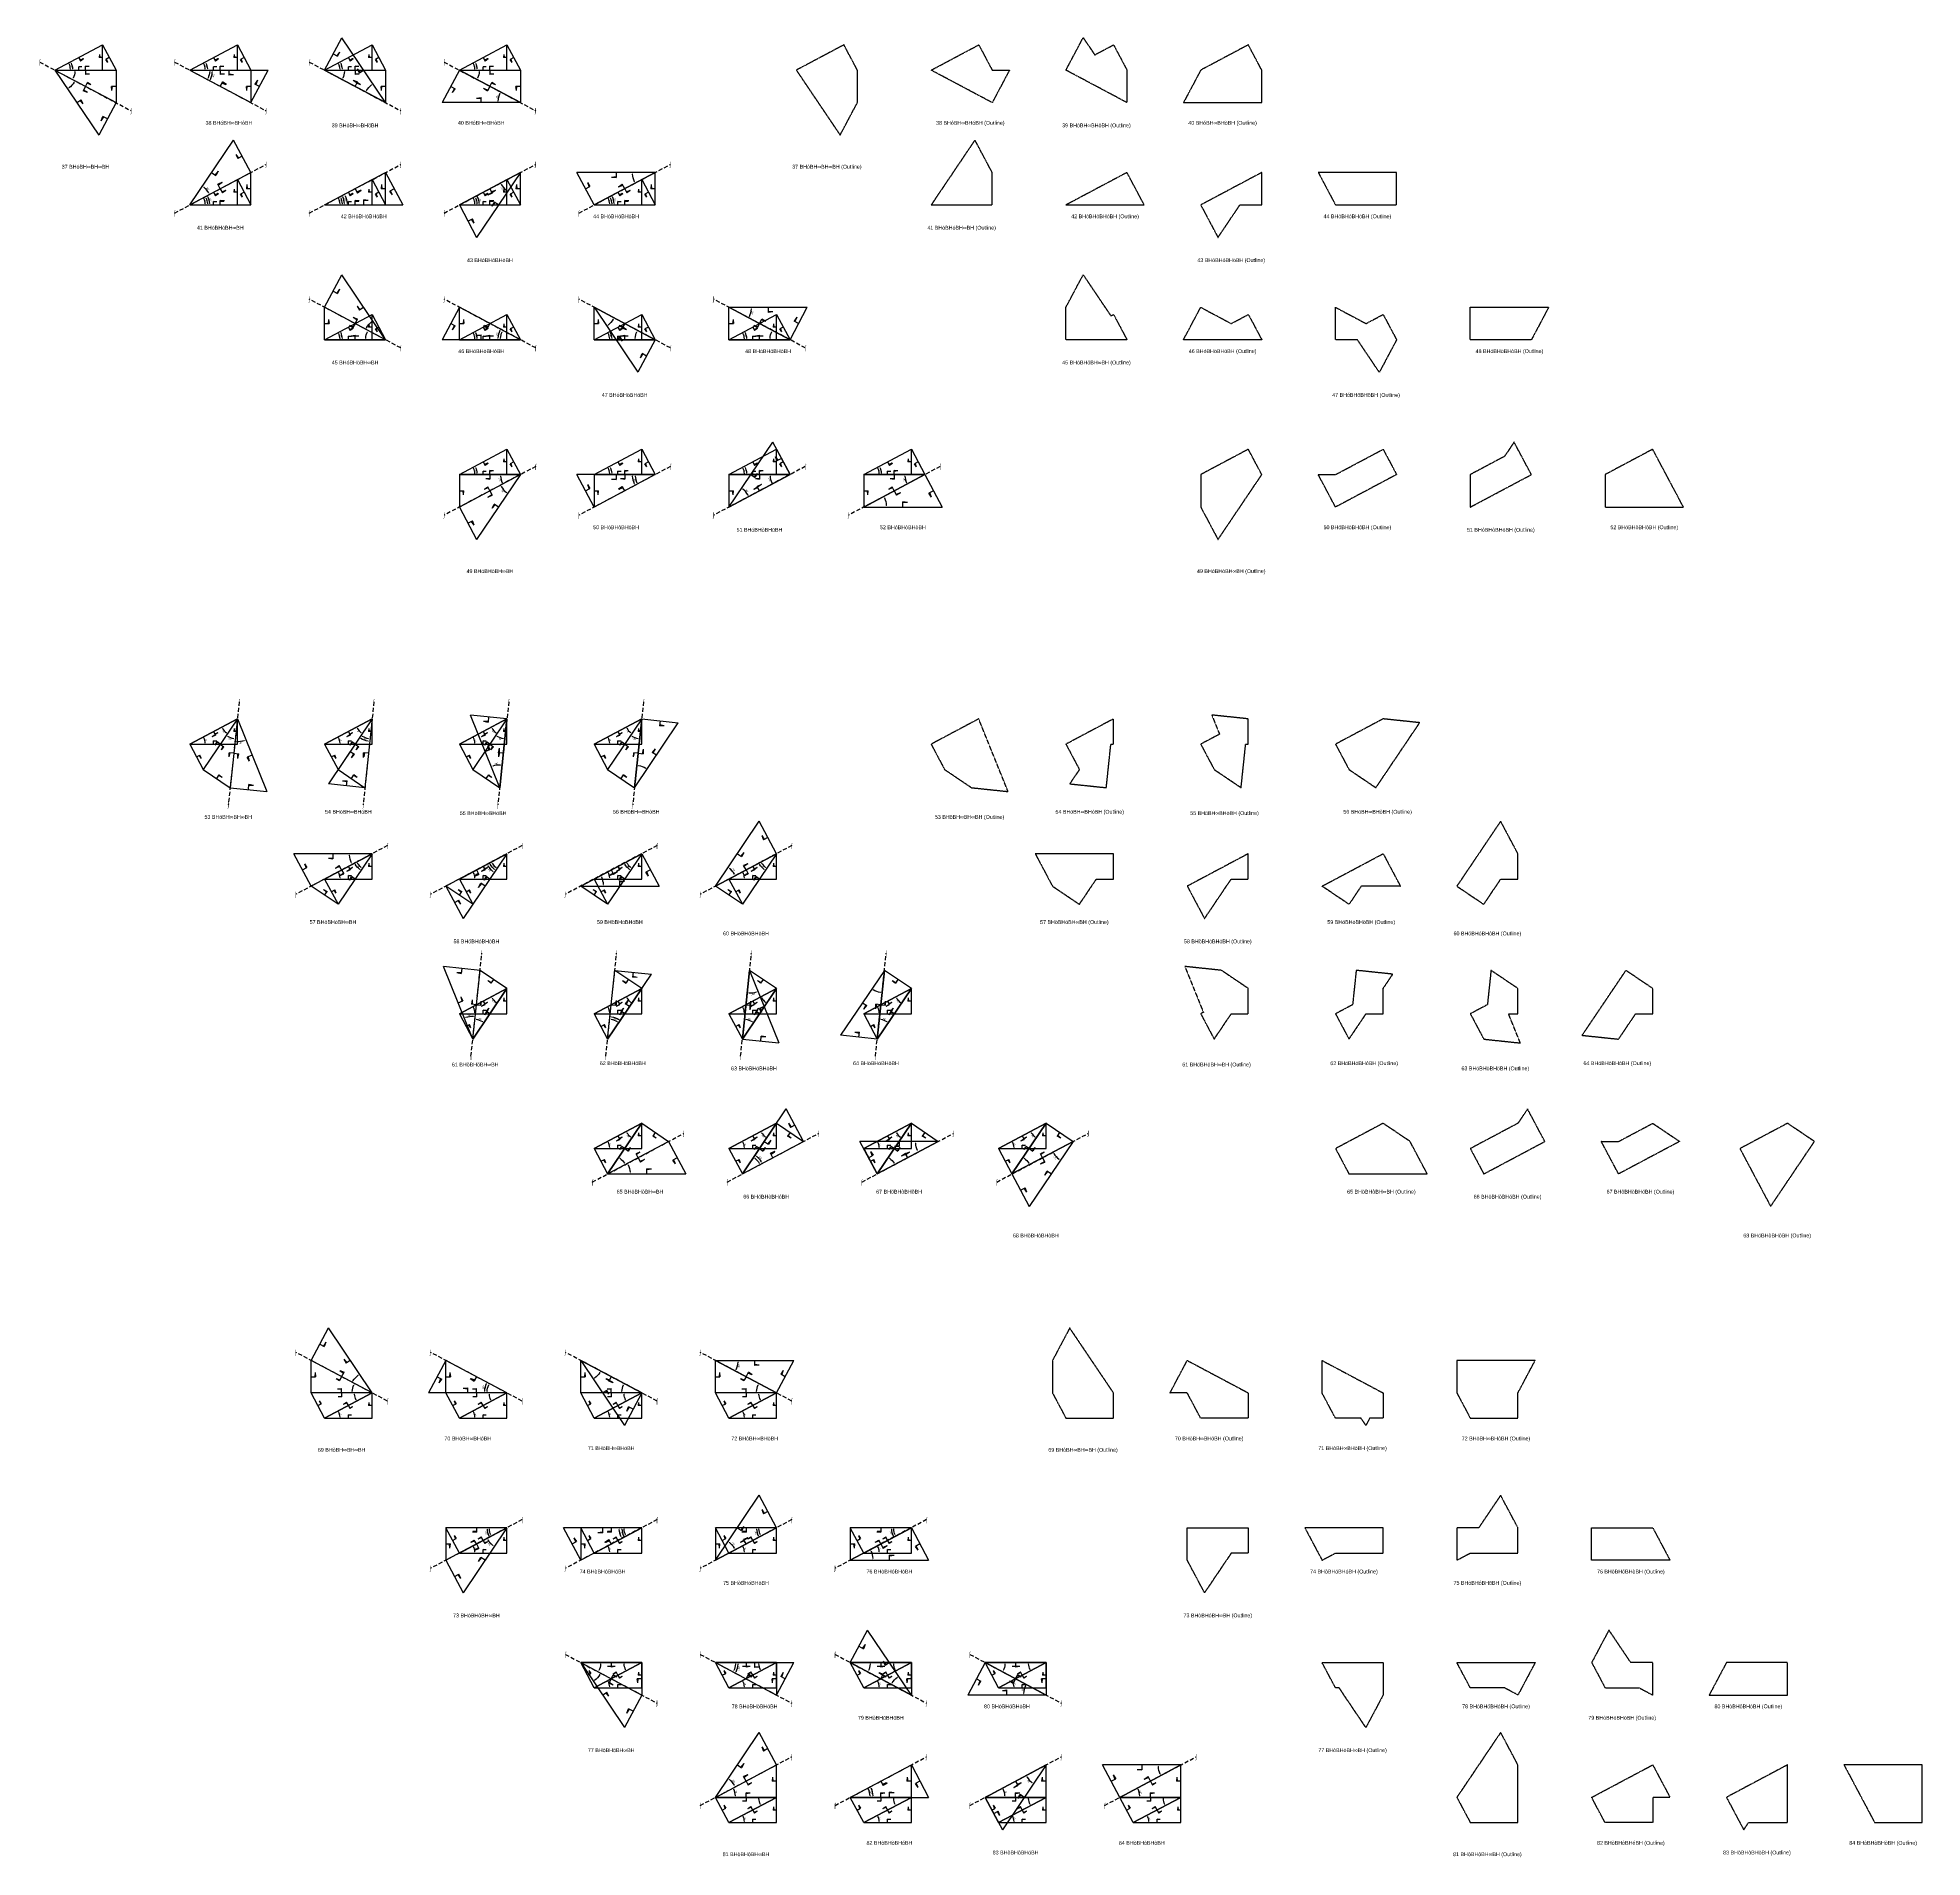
# Model space of a CAD drawing. Header units: millimetres. Extents: x 109495 to 889476, y -4752178 to 24518.
# Drawn here: x 167939 to 761743, y -1141099 to -567827 of the extents above; entities that cross this region are included whole.
import ezdxf
from ezdxf.enums import TextEntityAlignment as Align

# ---------------------------------------------------------------- set-up
doc = ezdxf.new("R2010")
doc.units = ezdxf.units.MM
doc.header["$PDMODE"] = 35
doc.linetypes.add('DASHED', pattern=[19.05, 12.7, -6.35])
for name, color, linetype in [('BASE', 170, 'Continuous'), ('HYPOTENUSE', 20, 'Continuous'), ('PERPENDICULAR', 90, 'Continuous')]:
    doc.layers.add(name, color=color, linetype=linetype)
doc.styles.add('Arial', font='arial_0.ttf')
doc.dimstyles.new('ISO-25', dxfattribs={"dimtxt": 250, "dimasz": 100, "dimexe": 1.25, "dimexo": 0.625, "dimgap": 100, "dimtad": 1, "dimdec": 0, "dimtxsty": 'Arial', "dimcen": 2.5, "dimadec": 0, "dimazin": 0, "dimtfac": 1, "dimtdec": 0, "dimtmove": 0, "dimatfit": 3, "dimfxl": 1, "dimarcsym": 0})

# ---------------------------------------------------------------- blocks, each defined once
blk = doc.blocks.new('*D9')
at = {"color": 0, "lineweight": -2, "ltscale": 100, "transparency": 16777216}
blk.add_arc((0, 0), 4906, 4.08845, 23.91155, dxfattribs=at)
at = {"color": 0, "ltscale": 100, "transparency": 16777216}
for points in [[(4432, 1963), (4537, 2014), (4332, 2303)], [(4952, 352), (4835, 348), (4906, 0)]]:
    blk.add_solid(points, dxfattribs=at)
at = {"layer": 'Defpoints', "color": 0, "ltscale": 100, "transparency": 16777216}
for p in [(15000, 7976), (0, 0), (0, 0), (4841, 796), (15000, 0)]:
    blk.add_point(p, dxfattribs=at)
at = {"color": 0, "ltscale": 100, "transparency": 16777216, "insert": (5055, 1260), "char_height": 400, "attachment_point": 5, "rotation": 284, "style": 'Arial'}
blk.add_mtext('28°', dxfattribs=at)
blk = doc.blocks.new('SanjoyNathGeometrifyingTrigonometryFundamentalLockedSet')
at = {"color": 114, "linetype": 'DASHED', "ltscale": 100, "true_color": 0x139b48}
for p, q in [((14000, 4987.8), (13900, 3987.8)), ((14000, 4987.8), (14100, 3987.8)), ((15000, 3987.8), (13900, 3987.8))]:
    blk.add_line(p, q, dxfattribs=at)
at = {"color": 242, "linetype": 'DASHED', "ltscale": 100, "true_color": 0xcd2027}
for p, q in [((7500, 3987.8), (8016.4, 3016.6)), ((8852.4, 3574.3), (7922.5, 3193.2)), ((8852.4, 3574.3), (8016.4, 3016.6))]:
    blk.add_line(p, q, dxfattribs=at)
at = {"color": 159, "linetype": 'DASHED', "ltscale": 100, "true_color": 0x22346e}
for p, q in [((7500, 0), (7500, 1100)), ((8500, 1000), (7500, 1100)), ((8500, 1000), (7500, 900))]:
    blk.add_line(p, q, dxfattribs=at)
at = {"layer": 'BASE'}
blk.add_line((0, 0), (15000, 0), dxfattribs=at)
at = {"layer": 'HYPOTENUSE'}
blk.add_line((0, 0), (15000, 7975.6), dxfattribs=at)
at = {"layer": 'PERPENDICULAR'}
blk.add_line((15000, 0), (15000, 7975.6), dxfattribs=at)
at = {"color": 4, "ltscale": 100}
dim = blk.add_angular_dim_2l(base=(4841, 795.6), line1=((0, 0), (15000, 0)), line2=((0, 0), (15000, 7975.6)), dimstyle='ISO-25', override={"dimtxt": 400, "dimasz": 350, "dimgap": 100}, dxfattribs=at)
dim.commit()
dim.dimension.update_dxf_attribs({"geometry": '*D9', "text_midpoint": (5055.4, 1260.5)})

msp = doc.modelspace()

# ---------------------------------------------------------------- linework, layer by layer
at = {"linetype": 'DASHED', "ltscale": 100}
for p, q in [((168569, -575499), (197430, -590845)), ((211040, -575499), (239901, -590845)), ((253512, -575499), (282373, -590845)), ((295983, -575499), (324844, -590845)), ((211040, -623086), (239901, -607740)), ((253512, -623086), (282373, -607740)), ((295983, -623086), (324844, -607740)), ((338454, -623086), (367316, -607740)), ((282373, -665557), (253512, -650212)), ((324844, -665557), (295983, -650212)), ((367316, -665557), (338454, -650212)), ((409787, -665557), (380926, -650212)), ((324844, -702914), (295983, -718259)), ((367316, -702914), (338454, -718259)), ((409787, -702914), (380926, -718259)), ((452258, -702914), (423397, -718259)), ((231420, -777020), (228003, -809528)), ((273891, -777020), (270475, -809528)), ((316363, -777020), (312946, -809528)), ((358834, -777020), (355417, -809528)), ((278132, -822352), (249271, -837698)), ((320603, -822352), (291742, -837698)), ((363075, -822352), (334214, -837698)), ((405546, -822352), (376685, -837698)), ((304464, -888750), (307881, -856242)), ((346936, -888750), (350353, -856242)), ((389407, -888750), (392824, -856242)), ((431879, -888750), (435295, -856242)), ((342695, -928361), (371556, -913016)), ((385167, -928361), (414028, -913016)), ((427638, -928361), (456499, -913016)), ((470109, -928361), (498970, -913016)), ((278132, -997353), (249271, -982007)), ((320603, -997353), (291742, -982007)), ((363075, -997353), (334214, -982007)), ((405546, -997353), (376685, -982007)), ((320603, -1034709), (291742, -1050055)), ((363075, -1034709), (334214, -1050055)), ((405546, -1034709), (376685, -1050055)), ((448018, -1034709), (419156, -1050055)), ((334214, -1077180), (363075, -1092526)), ((376685, -1077180), (405546, -1092526)), ((419156, -1077180), (448018, -1092526)), ((461628, -1077180), (490489, -1092526)), ((376685, -1124767), (405546, -1109421)), ((419156, -1124767), (448018, -1109421)), ((461628, -1124767), (490489, -1109421)), ((504099, -1124767), (532960, -1109421))]:
    msp.add_line(p, q, dxfattribs=at)
at = {"linetype": 'DASHED'}
for points in [[(491914, -578057), (497354, -567827), (500997, -573228), (506914, -570081), (511155, -578057), (511155, -588288)], [(426212, -578057), (421972, -570081), (406972, -578057), (420773, -598518), (426212, -588288)], [(468684, -578057), (474123, -578057), (468684, -588288), (449443, -578057), (464443, -570081)], [(553627, -578057), (549386, -570081), (534386, -578057), (528946, -588288), (553627, -588288)], [(449443, -620528), (468684, -620528), (468684, -610298), (463244, -600068)], [(516595, -620528), (511155, -610298), (491914, -620528)], [(546726, -620528), (553627, -620528), (553627, -610298), (534386, -620528), (539825, -630759)], [(571418, -610298), (576857, -620528), (596098, -620528), (596098, -610298)], [(511155, -663000), (491914, -663000), (491914, -652769), (497354, -642539), (506076, -655470), (506914, -655024)], [(553627, -663000), (528946, -663000), (534386, -652769), (544006, -657885), (549386, -655024)], [(586478, -657885), (591857, -655024), (596098, -663000), (590658, -673230), (583758, -663000), (576857, -663000), (576857, -652769)], [(619329, -652769), (644009, -652769), (638569, -663000), (619329, -663000)], [(553627, -705471), (549386, -697496), (534386, -705471), (534386, -715702), (539825, -725932)], [(596098, -705471), (576857, -715702), (571418, -705471), (576857, -705471), (591857, -697496)], [(630088, -699750), (619329, -705471), (619329, -715702), (638569, -705471), (633130, -695241)], [(686480, -715702), (676800, -697496), (661800, -705471), (661800, -715702)], [(464443, -782438), (449443, -790414), (453684, -798390), (462165, -804110), (473688, -805322)], [(506914, -782438), (491914, -790414), (496155, -798390), (493113, -802899), (504637, -804110), (506076, -790414), (506914, -790414)], [(548548, -790414), (549386, -790414), (549386, -782438), (537863, -781227), (540303, -787268), (534386, -790414), (538627, -798390), (547108, -804110)], [(603380, -783649), (591857, -782438), (576857, -790414), (581098, -798390), (589579, -804110)], [(628949, -832885), (634329, -832885), (634329, -824910), (628889, -814679), (615088, -835140), (623569, -840861)], [(501535, -832885), (506914, -832885), (506914, -824910), (482234, -824910), (487674, -835140), (496155, -840861)], [(544006, -832885), (549386, -832885), (549386, -824910), (530145, -835140), (535585, -845371)], [(572616, -835140), (591857, -824910), (597297, -835140), (584957, -835140), (581098, -840861)], [(538627, -883332), (544006, -875357), (549386, -875357), (549386, -867381), (540904, -861660), (529381, -860449), (535224, -874911), (534386, -875357)], [(586478, -875357), (591857, -875357), (591857, -867381), (594899, -862871), (583376, -861660), (582237, -872496), (576857, -875357), (581098, -883332)], [(624708, -872496), (619329, -875357), (623569, -883332), (635093, -884544), (631381, -875357), (634329, -875357), (634329, -867381), (625847, -861660)], [(654517, -882121), (666041, -883332), (671420, -875357), (676800, -875357), (676800, -867381), (668318, -861660)], [(634329, -909852), (619329, -917828), (623569, -925804), (642810, -915573), (637370, -905343)], [(600339, -915573), (591857, -909852), (576857, -917828), (581098, -925804), (605778, -925804)], [(666041, -925804), (660601, -915573), (666041, -915573), (676800, -909852), (685281, -915573)], [(727753, -915573), (719271, -909852), (704271, -917828), (713952, -936034)], [(487674, -994795), (491914, -1002771), (506914, -1002771), (506914, -994795), (493113, -974334), (487674, -984565)], [(530145, -994795), (524705, -994795), (530145, -984565), (549386, -994795), (549386, -1002771), (534386, -1002771)], [(591857, -994795), (591857, -1002771), (587616, -1002771), (586418, -1005026), (584897, -1002771), (576857, -1002771), (572616, -994795), (572616, -984565)], [(615088, -994795), (619329, -1002771), (634329, -1002771), (634329, -994795), (639768, -984565), (615088, -984565)], [(619329, -1045242), (634329, -1045242), (634329, -1037267), (628889, -1027036), (621988, -1037267), (615088, -1037267), (615088, -1047497)], [(549386, -1037267), (549386, -1045242), (544006, -1045242), (535585, -1057728), (530145, -1047497), (530145, -1037267)], [(576857, -1045242), (591857, -1045242), (591857, -1037267), (567177, -1037267), (572616, -1047497)], [(682240, -1047497), (657559, -1047497), (657559, -1037267), (676800, -1037267)], [(672559, -1087714), (676800, -1089968), (676800, -1079738), (669899, -1079738), (662999, -1069508), (657559, -1079738), (661800, -1087714)], [(591857, -1079738), (591857, -1089968), (586418, -1100199), (577996, -1087714), (576857, -1087714), (572616, -1079738)], [(639768, -1079738), (634329, -1089968), (630088, -1087714), (619329, -1087714), (615088, -1079738)], [(719271, -1089968), (719271, -1079738), (700031, -1079738), (694591, -1089968)], [(615088, -1122209), (619329, -1130185), (634329, -1130185), (634329, -1111979), (628889, -1101748)], [(657559, -1122209), (676800, -1111979), (682240, -1122209), (676800, -1122209), (676800, -1130185), (661800, -1130185)], [(706991, -1130185), (719271, -1130185), (719271, -1111979), (700031, -1122209), (705470, -1132440)], [(737062, -1111979), (746743, -1130185), (761743, -1130185), (761743, -1111979)]]:
    msp.add_lwpolyline(points, close=True, dxfattribs=at)

# ---------------------------------------------------------------- block references
at = {"linetype": 'DASHED', "ltscale": 100}
for p, xscale, yscale, zscale, rotation in [((215850, -578057), 1.452764501644339, 1.452764501644339, 1.452764501644339, 331.9999999999999), ((277563, -588288), -1.452764501644342, 1.452764501644342, 1.452764501644342, 331.9999999999999), ((173379, -578057), -1.132570050689037, 1.132570050689037, 1.132570050689037, 208), ((215850, -578057), -1.132570050689037, 1.132570050689037, 1.132570050689037, 208), ((258322, -578057), -1.132570050689037, 1.132570050689037, 1.132570050689037, 208), ((300793, -578057), -1.132570050689037, 1.132570050689037, 1.132570050689037, 208), ((173379, -578057), -1.452764501644339, 1.452764501644339, 1.452764501644339, 151.9999999999999), ((173379, -578057), -1.282714919717768, 1.282714919717768, 1.282714919717768, 180), ((215850, -578057), -1.282714919717768, 1.282714919717768, 1.282714919717768, 180), ((258322, -578057), -1.282714919717768, 1.282714919717768, 1.282714919717768, 180), ((320034, -588288), 1.452764501644342, 1.452764501644342, 1.452764501644342, 151.9999999999999), ((300793, -578057), -1.282714919717768, 1.282714919717768, 1.282714919717768, 180), ((215850, -620528), 1.452764501644339, 1.452764501644339, 1.452764501644339, 28.00000000000007), ((362505, -610298), -1.452764501644342, 1.452764501644342, 1.452764501644342, 28.00000000000006), ((258322, -620528), -1.452764501644342, 1.452764501644342, 1.452764501644342, 208.0000000000001), ((320034, -610298), 1.452764501644342, 1.452764501644342, 1.452764501644342, 208.0000000000001), ((215850, -620528), -1.132570050689037, 1.132570050689037, 1.132570050689037, 208), ((258322, -620528), -1.132570050689037, 1.132570050689037, 1.132570050689037, 208), ((300793, -620528), -1.132570050689037, 1.132570050689037, 1.132570050689037, 208), ((343265, -620528), -1.132570050689037, 1.132570050689037, 1.132570050689037, 208), ((277563, -663000), -1.452764501644347, 1.452764501644347, 1.452764501644347, 332.0000000000001), ((385736, -652769), 1.452764501644345, 1.452764501644345, 1.452764501644345, 331.9999999999999), ((320034, -663000), 1.452764501644345, 1.452764501644345, 1.452764501644345, 151.9999999999999), ((343265, -652769), -1.452764501644345, 1.452764501644345, 1.452764501644345, 152), ((258322, -663000), -1.132570050689037, 1.132570050689037, 1.132570050689037, 208), ((300793, -663000), -1.132570050689037, 1.132570050689037, 1.132570050689037, 208), ((343265, -663000), -1.132570050689037, 1.132570050689037, 1.132570050689037, 208), ((385736, -663000), -1.132570050689037, 1.132570050689037, 1.132570050689037, 208), ((300793, -705471), -1.132570050689037, 1.132570050689037, 1.132570050689037, 208), ((362505, -705471), -1.452764501644345, 1.452764501644345, 1.452764501644345, 27.99999999999998), ((343265, -705471), -1.132570050689037, 1.132570050689037, 1.132570050689037, 208), ((385736, -715702), 1.452764501644345, 1.452764501644345, 1.452764501644345, 28.00000000000004), ((385736, -705471), -1.132570050689037, 1.132570050689037, 1.132570050689037, 208), ((428207, -705471), -1.132570050689037, 1.132570050689037, 1.132570050689037, 208), ((320034, -705471), 1.282714919717773, 1.282714919717773, 1.282714919717773, 180), ((320034, -705471), 1.452764501644345, 1.452764501644345, 1.452764501644345, 208.0000000000001), ((362505, -705471), 1.282714919717773, 1.282714919717773, 1.282714919717773, 180), ((404977, -705471), 1.282714919717773, 1.282714919717773, 1.282714919717773, 180), ((447448, -705471), 1.282714919717773, 1.282714919717773, 1.282714919717773, 180), ((428207, -715702), -1.452764501644345, 1.452764501644345, 1.452764501644345, 208), ((230850, -782438), 1.132570050689037, 1.132570050689037, 1.132570050689037, 208.0000000000001), ((230850, -782438), 1.28271491971777, 1.28271491971777, 1.28271491971777, 236.0000000000001), ((230850, -782438), 1.452764501644343, 1.452764501644343, 1.452764501644343, 264.0000000000001), ((273322, -782438), 1.132570050689037, 1.132570050689037, 1.132570050689037, 208.0000000000001), ((273322, -782438), -1.452764501644345, 1.452764501644345, 1.452764501644345, 84.00000000000003), ((273322, -782438), 1.28271491971777, 1.28271491971777, 1.28271491971777, 236.0000000000001), ((315793, -782438), 1.132570050689037, 1.132570050689037, 1.132570050689037, 208.0000000000001), ((313515, -804110), 1.452764501644345, 1.452764501644345, 1.452764501644345, 84.00000000000003), ((315793, -782438), 1.28271491971777, 1.28271491971777, 1.28271491971777, 236.0000000000001), ((358265, -782438), 1.132570050689037, 1.132570050689037, 1.132570050689037, 208.0000000000001), ((358265, -782438), 1.28271491971777, 1.28271491971777, 1.28271491971777, 236.0000000000001), ((355987, -804110), -1.452764501644345, 1.452764501644345, 1.452764501644345, 264), ((273322, -824910), -1.452764501644347, 1.452764501644347, 1.452764501644347, 27.99999999999998), ((273322, -824910), -1.282714919717773, 1.282714919717773, 1.282714919717773, 55.99999999999996), ((315793, -824910), -1.282714919717773, 1.282714919717773, 1.282714919717773, 55.99999999999996), ((358265, -824910), -1.282714919717773, 1.282714919717773, 1.282714919717773, 55.99999999999996), ((381495, -835140), 1.452764501644345, 1.452764501644345, 1.452764501644345, 28.00000000000004), ((400736, -824910), -1.282714919717773, 1.282714919717773, 1.282714919717773, 55.99999999999996), ((273322, -824910), 1.132570050689037, 1.132570050689037, 1.132570050689037, 208.0000000000001), ((315793, -824910), 1.452764501644345, 1.452764501644345, 1.452764501644345, 208.0000000000001), ((315793, -824910), 1.132570050689037, 1.132570050689037, 1.132570050689037, 208.0000000000001), ((339024, -835140), -1.452764501644345, 1.452764501644345, 1.452764501644345, 208), ((358265, -824910), 1.132570050689037, 1.132570050689037, 1.132570050689037, 208.0000000000001), ((400736, -824910), 1.132570050689037, 1.132570050689037, 1.132570050689037, 208.0000000000001), ((305034, -883332), 1.452764501644345, 1.452764501644345, 1.452764501644345, 84.00000000000003), ((434726, -861660), -1.452764501644345, 1.452764501644345, 1.452764501644345, 84.00000000000003), ((305034, -883332), 1.282714919717773, 1.282714919717773, 1.282714919717773, 56.00000000000002), ((347505, -883332), 1.282714919717773, 1.282714919717773, 1.282714919717773, 56.00000000000002), ((347505, -883332), -1.452764501644345, 1.452764501644345, 1.452764501644345, 264), ((389977, -883332), 1.282714919717773, 1.282714919717773, 1.282714919717773, 56.00000000000002), ((392255, -861660), 1.452764501644345, 1.452764501644345, 1.452764501644345, 264), ((432448, -883332), 1.282714919717773, 1.282714919717773, 1.282714919717773, 56.00000000000002), ((315793, -867381), 1.132570050689037, 1.132570050689037, 1.132570050689037, 208.0000000000001), ((358265, -867381), 1.132570050689037, 1.132570050689037, 1.132570050689037, 208.0000000000001), ((400736, -867381), 1.132570050689037, 1.132570050689037, 1.132570050689037, 208.0000000000001), ((443207, -867381), 1.132570050689037, 1.132570050689037, 1.132570050689037, 208.0000000000001), ((389977, -925804), 1.452764501644345, 1.452764501644345, 1.452764501644345, 28.00000000000004), ((451689, -915573), -1.452764501644345, 1.452764501644345, 1.452764501644345, 27.99999999999998), ((358265, -909852), 1.132570050689037, 1.132570050689037, 1.132570050689037, 208.0000000000001), ((347505, -925804), -1.282714919717773, 1.282714919717773, 1.282714919717773, 236), ((400736, -909852), 1.132570050689037, 1.132570050689037, 1.132570050689037, 208.0000000000001), ((389977, -925804), -1.282714919717773, 1.282714919717773, 1.282714919717773, 236), ((443207, -909852), 1.132570050689037, 1.132570050689037, 1.132570050689037, 208.0000000000001), ((432448, -925804), -1.282714919717773, 1.282714919717773, 1.282714919717773, 236), ((485679, -909852), 1.132570050689037, 1.132570050689037, 1.132570050689037, 208.0000000000001), ((474919, -925804), -1.282714919717773, 1.282714919717773, 1.282714919717773, 236), ((347505, -925804), -1.452764501644345, 1.452764501644345, 1.452764501644345, 208), ((494160, -915573), 1.452764501644345, 1.452764501644345, 1.452764501644345, 208.0000000000001), ((273322, -994795), -1.452764501644347, 1.452764501644347, 1.452764501644347, 332.0000000000001), ((381495, -984565), 1.452764501644345, 1.452764501644345, 1.452764501644345, 331.9999999999999), ((315793, -994795), 1.452764501644345, 1.452764501644345, 1.452764501644345, 151.9999999999999), ((339024, -984565), -1.452764501644345, 1.452764501644345, 1.452764501644345, 152), ((273322, -994795), -1.132570050689039, 1.132570050689039, 1.132570050689039, 27.99999999999998), ((315793, -994795), -1.132570050689039, 1.132570050689039, 1.132570050689039, 27.99999999999998), ((358265, -994795), -1.132570050689039, 1.132570050689039, 1.132570050689039, 27.99999999999998), ((400736, -994795), -1.132570050689039, 1.132570050689039, 1.132570050689039, 27.99999999999998), ((358265, -1037267), -1.452764501644345, 1.452764501644345, 1.452764501644345, 27.99999999999998), ((381495, -1047497), 1.452764501644345, 1.452764501644345, 1.452764501644345, 28.00000000000004), ((315793, -1037267), -1.132570050689039, 1.132570050689039, 1.132570050689039, 27.99999999999998), ((358265, -1037267), -1.132570050689039, 1.132570050689039, 1.132570050689039, 27.99999999999998), ((400736, -1037267), -1.132570050689039, 1.132570050689039, 1.132570050689039, 27.99999999999998), ((443207, -1037267), -1.132570050689039, 1.132570050689039, 1.132570050689039, 27.99999999999998), ((315793, -1037267), 1.282714919717773, 1.282714919717773, 1.282714919717773, 180), ((315793, -1037267), 1.452764501644345, 1.452764501644345, 1.452764501644345, 208.0000000000001), ((358265, -1037267), 1.282714919717773, 1.282714919717773, 1.282714919717773, 180), ((400736, -1037267), 1.282714919717773, 1.282714919717773, 1.282714919717773, 180), ((443207, -1037267), 1.282714919717773, 1.282714919717773, 1.282714919717773, 180), ((423967, -1047497), -1.452764501644345, 1.452764501644345, 1.452764501644345, 208), ((358265, -1079738), -1.132570050689039, 1.132570050689039, 1.132570050689039, 27.99999999999998), ((381495, -1079738), 1.452764501644345, 1.452764501644345, 1.452764501644345, 331.9999999999999), ((400736, -1079738), -1.132570050689039, 1.132570050689039, 1.132570050689039, 27.99999999999998), ((443207, -1089968), -1.452764501644345, 1.452764501644345, 1.452764501644345, 332.0000000000001), ((443207, -1079738), -1.132570050689039, 1.132570050689039, 1.132570050689039, 27.99999999999998), ((485679, -1079738), -1.132570050689039, 1.132570050689039, 1.132570050689039, 27.99999999999998), ((339024, -1079738), -1.452764501644345, 1.452764501644345, 1.452764501644345, 152), ((339024, -1079738), -1.282714919717773, 1.282714919717773, 1.282714919717773, 180), ((381495, -1079738), -1.282714919717773, 1.282714919717773, 1.282714919717773, 180), ((423967, -1079738), -1.282714919717773, 1.282714919717773, 1.282714919717773, 180), ((485679, -1089968), 1.452764501644345, 1.452764501644345, 1.452764501644345, 151.9999999999999), ((466438, -1079738), -1.282714919717773, 1.282714919717773, 1.282714919717773, 180), ((381495, -1122209), 1.452764501644345, 1.452764501644345, 1.452764501644345, 28.00000000000004), ((528150, -1111979), -1.452764501644345, 1.452764501644345, 1.452764501644345, 27.99999999999998), ((400736, -1122209), -1.132570050689039, 1.132570050689039, 1.132570050689039, 27.99999999999998), ((423967, -1122209), -1.452764501644345, 1.452764501644345, 1.452764501644345, 208), ((443207, -1122209), -1.132570050689039, 1.132570050689039, 1.132570050689039, 27.99999999999998), ((485679, -1111979), 1.452764501644345, 1.452764501644345, 1.452764501644345, 208.0000000000001), ((485679, -1122209), -1.132570050689039, 1.132570050689039, 1.132570050689039, 27.99999999999998), ((528150, -1122209), -1.132570050689039, 1.132570050689039, 1.132570050689039, 27.99999999999998)]:
    msp.add_blockref('SanjoyNathGeometrifyingTrigonometryFundamentalLockedSet', p, dxfattribs=dict(at, xscale=xscale, yscale=yscale, zscale=zscale, rotation=rotation))
at = {"linetype": 'DASHED'}
for p in [(173379, -578057), (215850, -578057), (258322, -578057), (300793, -578057), (215850, -620528), (258322, -620528), (300793, -620528), (343265, -620528), (258322, -663000), (300793, -663000), (343265, -663000), (385736, -663000), (300793, -705471), (343265, -705471), (385736, -705471), (428207, -705471), (215850, -790414), (258322, -790414), (300793, -790414), (343265, -790414), (258322, -832885), (300793, -832885), (343265, -832885), (385736, -832885), (300793, -875357), (343265, -875357), (385736, -875357), (428207, -875357), (343265, -917828), (385736, -917828), (428207, -917828), (470679, -917828), (258322, -1002771), (300793, -1002771), (343265, -1002771), (385736, -1002771), (300793, -1045242), (343265, -1045242), (385736, -1045242), (428207, -1045242), (343265, -1087714), (385736, -1087714), (428207, -1087714), (470679, -1087714), (385736, -1130185), (428207, -1130185), (470679, -1130185), (513150, -1130185)]:
    msp.add_blockref('SanjoyNathGeometrifyingTrigonometryFundamentalLockedSet', p, dxfattribs=at)
at = {"linetype": 'DASHED', "ltscale": 100}
for p, xscale, yscale, zscale in [((215850, -620528), 1.282714919717768, 1.282714919717768, 1.282714919717768), ((258322, -620528), 1.282714919717768, 1.282714919717768, 1.282714919717768), ((300793, -620528), 1.282714919717768, 1.282714919717768, 1.282714919717768), ((343265, -620528), 1.282714919717768, 1.282714919717768, 1.282714919717768), ((277563, -663000), -1.282714919717773, 1.282714919717773, 1.282714919717773), ((320034, -663000), -1.282714919717773, 1.282714919717773, 1.282714919717773), ((362505, -663000), -1.282714919717773, 1.282714919717773, 1.282714919717773), ((404977, -663000), -1.282714919717773, 1.282714919717773, 1.282714919717773), ((273322, -994795), -1.282714919717773, 1.282714919717773, 1.282714919717773), ((315793, -994795), -1.282714919717773, 1.282714919717773, 1.282714919717773), ((358265, -994795), -1.282714919717773, 1.282714919717773, 1.282714919717773), ((400736, -994795), -1.282714919717773, 1.282714919717773, 1.282714919717773), ((381495, -1122209), 1.282714919717773, 1.282714919717773, 1.282714919717773), ((423967, -1122209), 1.282714919717773, 1.282714919717773, 1.282714919717773), ((466438, -1122209), 1.282714919717773, 1.282714919717773, 1.282714919717773), ((508909, -1122209), 1.282714919717773, 1.282714919717773, 1.282714919717773)]:
    msp.add_blockref('SanjoyNathGeometrifyingTrigonometryFundamentalLockedSet', p, dxfattribs=dict(at, xscale=xscale, yscale=yscale, zscale=zscale))

# ---------------------------------------------------------------- texts
at = {"linetype": 'DASHED', "ltscale": 100, "style": 'Arial'}
for s, p in [('⌠', (168569, -575499)), ('⌠', (211040, -575499)), ('⌠', (253512, -575499)), ('⌠', (295983, -575499)), ('⌡', (197430, -590845)), ('⌡', (239901, -590845)), ('⌡', (282373, -590845)), ('⌡', (324844, -590845)), ('38 BHóBH∞BHóBH', (228191, -594660)), ('39 BHóBH∞BHöBH', (267942, -595449)), ('40 BHóBH∞BHòBH', (307694, -594660)), ('38 BHóBH∞BHóBH (Outline)', (461783, -594660)), ('39 BHóBH∞BHöBH (Outline)', (501535, -595449)), ('40 BHóBH∞BHòBH (Outline)', (541286, -594660)), ('37 BHóBH∞BH∞BH', (182999, -608471)), ('⌡', (239901, -607740)), ('⌡', (282373, -607740)), ('⌡', (324844, -607740)), ('⌡', (367316, -607740)), ('37 BHóBH∞BH∞BH (Outline)', (416592, -608471)), ('⌠', (211040, -623086)), ('⌠', (253512, -623086)), ('42 BHóBHóBHóBH', (270662, -624109)), ('⌠', (295983, -623086)), ('⌠', (338454, -623086)), ('44 BHóBHóBHòBH', (350165, -624109)), ('42 BHóBHóBHóBH (Outline)', (504255, -624109)), ('44 BHóBHóBHòBH (Outline)', (583758, -624109)), ('41 BHóBHóBH∞BH', (225471, -627690)), ('41 BHóBHóBH∞BH (Outline)', (459063, -627690)), ('43 BHóBHóBHöBH', (310414, -637920)), ('43 BHóBHóBHöBH (Outline)', (544006, -637920)), ('⌡', (253512, -650212)), ('⌡', (295983, -650212)), ('⌡', (338454, -650212)), ('⌡', (380926, -650212)), ('⌠', (282373, -665557)), ('⌠', (324844, -665557)), ('⌠', (367316, -665557)), ('⌠', (409787, -665557)), ('45 BHóBHöBH∞BH', (267942, -670161)), ('46 BHóBHöBHóBH', (307694, -666581)), ('48 BHóBHöBHòBH', (398076, -666581)), ('45 BHóBHöBH∞BH (Outline)', (501535, -670161)), ('46 BHóBHöBHóBH (Outline)', (541286, -666581)), ('48 BHóBHöBHòBH (Outline)', (631669, -666581)), ('47 BHóBHöBHöBH', (352885, -680392)), ('47 BHóBHöBHöBH (Outline)', (586478, -680392)), ('⌠', (324844, -702914)), ('⌠', (367316, -702914)), ('⌠', (409787, -702914)), ('⌠', (452258, -702914)), ('⌡', (295983, -718259)), ('⌡', (338454, -718259)), ('⌡', (380926, -718259)), ('⌡', (423397, -718259)), ('50 BHóBHòBHóBH', (350165, -722074)), ('51 BHóBHòBHöBH', (395356, -722863)), ('52 BHóBHòBHòBH', (440548, -722074)), ('50 BHóBHòBHóBH (Outline)', (583758, -722074)), ('51 BHóBHòBHöBH (Outline)', (628949, -722863)), ('52 BHóBHòBHòBH (Outline)', (674140, -722074)), ('49 BHóBHòBH∞BH', (310414, -735885)), ('49 BHóBHòBH∞BH (Outline)', (544006, -735885)), ('⌠', (231420, -777020)), ('⌠', (273891, -777020)), ('⌠', (316363, -777020)), ('⌠', (358834, -777020)), ('53 BHöBH∞BH∞BH', (227973, -813331)), ('⌡', (228003, -809528)), ('54 BHöBH∞BHóBH', (265822, -811696)), ('⌡', (270475, -809528)), ('55 BHöBH∞BHöBH', (308293, -812120)), ('⌡', (312946, -809528)), ('56 BHöBH∞BHòBH', (356526, -811696)), ('⌡', (355417, -809528)), ('53 BHöBH∞BH∞BH (Outline)', (461566, -813331)), ('54 BHöBH∞BHóBH (Outline)', (499414, -811696)), ('55 BHöBH∞BHöBH (Outline)', (541886, -812120)), ('56 BHöBH∞BHòBH (Outline)', (590119, -811696)), ('⌠', (278132, -822352)), ('⌠', (320603, -822352)), ('⌠', (363075, -822352)), ('⌠', (405546, -822352)), ('⌡', (249271, -837698)), ('⌡', (291742, -837698)), ('⌡', (334214, -837698)), ('⌡', (376685, -837698)), ('57 BHöBHóBH∞BH', (260982, -846444)), ('59 BHöBHóBHöBH', (351364, -846444)), ('57 BHöBHóBH∞BH (Outline)', (494574, -846444)), ('59 BHöBHóBHöBH (Outline)', (584957, -846444)), ('58 BHöBHóBHóBH', (306173, -852532)), ('60 BHöBHóBHòBH', (391116, -850025)), ('58 BHöBHóBHóBH (Outline)', (539765, -852532)), ('60 BHöBHóBHòBH (Outline)', (624708, -850025)), ('⌡', (307881, -856242)), ('⌡', (350353, -856242)), ('⌡', (392824, -856242)), ('⌡', (435295, -856242)), ('⌠', (304464, -888750)), ('62 BHöBHöBHóBH', (352286, -890918)), ('⌠', (346936, -888750)), ('⌠', (389407, -888750)), ('64 BHöBHöBHòBH', (432066, -890918)), ('⌠', (431879, -888750)), ('61 BHöBHöBH∞BH (Outline)', (539383, -891342)), ('62 BHöBHöBHóBH (Outline)', (585878, -890918)), ('64 BHöBHöBHòBH (Outline)', (665659, -890918)), ('61 BHöBHöBH∞BH', (305791, -891342)), ('63 BHöBHöBHöBH', (393618, -892553)), ('63 BHöBHöBHöBH (Outline)', (627211, -892553)), ('⌡', (371556, -913016)), ('⌡', (414028, -913016)), ('⌡', (456499, -913016)), ('⌡', (498970, -913016)), ('⌠', (342695, -928361)), ('65 BHöBHòBH∞BH', (357725, -931387)), ('⌠', (385167, -928361)), ('⌠', (427638, -928361)), ('67 BHöBHòBHöBH', (439349, -931387)), ('⌠', (470109, -928361)), ('65 BHöBHòBH∞BH (Outline)', (591318, -931387)), ('67 BHöBHòBHöBH (Outline)', (672941, -931387)), ('66 BHöBHòBHóBH', (397477, -932965)), ('66 BHöBHòBHóBH (Outline)', (631069, -932965)), ('68 BHöBHòBHòBH', (482419, -945198)), ('68 BHöBHòBHòBH (Outline)', (716012, -945198)), ('⌡', (249271, -982007)), ('⌡', (291742, -982007)), ('⌡', (334214, -982007)), ('⌡', (376685, -982007)), ('⌠', (278132, -997353)), ('⌠', (320603, -997353)), ('⌠', (363075, -997353)), ('⌠', (405546, -997353)), ('70 BHòBH∞BHóBH', (303453, -1009143)), ('72 BHòBH∞BHòBH', (393835, -1009143)), ('70 BHòBH∞BHóBH (Outline)', (537046, -1009143)), ('72 BHòBH∞BHòBH (Outline)', (627428, -1009143)), ('69 BHòBH∞BH∞BH', (263701, -1012724)), ('71 BHòBH∞BHöBH', (348644, -1012187)), ('69 BHòBH∞BH∞BH (Outline)', (497294, -1012724)), ('71 BHòBH∞BHöBH (Outline)', (582237, -1012187)), ('⌠', (320603, -1034709)), ('⌠', (363075, -1034709)), ('⌠', (405546, -1034709)), ('⌠', (448018, -1034709)), ('⌡', (291742, -1050055)), ('⌡', (334214, -1050055)), ('74 BHòBHóBHóBH', (345924, -1051078)), ('⌡', (376685, -1050055)), ('⌡', (419156, -1050055)), ('76 BHòBHóBHòBH', (436307, -1051078)), ('74 BHòBHóBHóBH (Outline)', (579517, -1051078)), ('76 BHòBHóBHòBH (Outline)', (669899, -1051078)), ('75 BHòBHóBHöBH', (391116, -1054658)), ('75 BHòBHóBHöBH (Outline)', (624708, -1054658)), ('73 BHòBHóBH∞BH', (306173, -1064889)), ('73 BHòBHóBH∞BH (Outline)', (539765, -1064889)), ('⌠', (334214, -1077180)), ('⌠', (376685, -1077180)), ('⌠', (419156, -1077180)), ('⌠', (461628, -1077180)), ('⌡', (363075, -1092526)), ('⌡', (405546, -1092526)), ('⌡', (448018, -1092526)), ('⌡', (490489, -1092526)), ('78 BHòBHöBHóBH', (393835, -1093549)), ('79 BHòBHöBHöBH', (433587, -1097130)), ('80 BHòBHöBHòBH', (473339, -1093549)), ('78 BHòBHöBHóBH (Outline)', (627428, -1093549)), ('79 BHòBHöBHöBH (Outline)', (667180, -1097130)), ('80 BHòBHöBHòBH (Outline)', (706931, -1093549)), ('77 BHòBHöBH∞BH', (348644, -1107360)), ('⌡', (405546, -1109421)), ('⌡', (448018, -1109421)), ('⌡', (490489, -1109421)), ('⌡', (532960, -1109421)), ('77 BHòBHöBH∞BH (Outline)', (582237, -1107360)), ('⌠', (376685, -1124767)), ('⌠', (419156, -1124767)), ('⌠', (461628, -1124767)), ('⌠', (504099, -1124767)), ('81 BHòBHòBH∞BH', (391116, -1140138)), ('82 BHòBHòBHóBH', (436307, -1136557)), ('83 BHòBHòBHöBH', (476058, -1139601)), ('84 BHòBHòBHòBH', (515810, -1136557)), ('81 BHòBHòBH∞BH (Outline)', (624708, -1140138)), ('82 BHòBHòBHóBH (Outline)', (669899, -1136557)), ('83 BHòBHòBHöBH (Outline)', (709651, -1139601)), ('84 BHòBHòBHòBH (Outline)', (749402, -1136557))]:
    msp.add_text(s, height=1200, dxfattribs=at).set_placement(p, align=Align.MIDDLE_CENTER)

doc.saveas('drawing.dxf')
